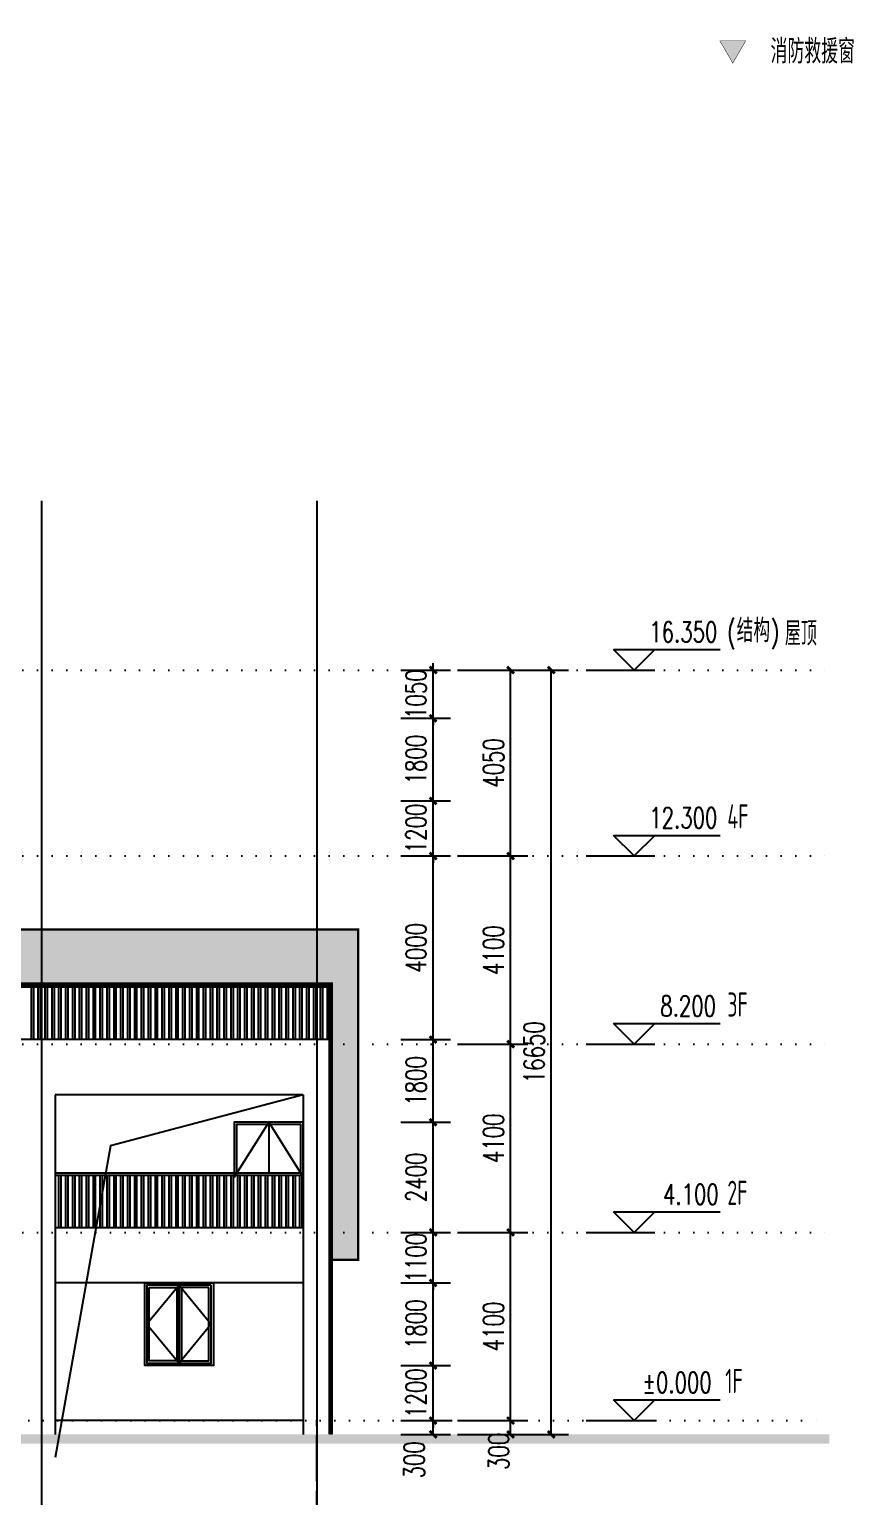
# Model space of a CAD drawing. Header units: millimetres. Extents: x -1048436 to -185795, y -983427 to 400387.
# Drawn here: x -689845 to -671891, y -630126 to -598161 of the extents above; entities that cross this region are included whole.
import ezdxf

# ---------------------------------------------------------------- set-up
doc = ezdxf.new("R2010")
doc.units = ezdxf.units.MM
doc.header["$LTSCALE"] = 500
for name, pattern in [('1#游泳馆轴网$0$DOTE', [2.42, 2, -0.2, 0.02, -0.2]), ('A-FP_05$0$pln_L5$0$Col_L4$0$PHANTOM', [63.5, 31.75, -6.35, 6.35, -6.35, 6.35, -6.35]), ('DOT', [6.35, 0, -6.35])]:
    doc.linetypes.add(name, pattern=pattern)
for name, color, linetype in [('1#游泳馆轴网$0$建-轴线', 1, '1#游泳馆轴网$0$DOTE'), ('DIM_ELEV', 3, 'Continuous'), ('PUB_DIM', 3, 'Continuous'), ('PUB_TEXT', 7, 'Continuous'), ('建-填充', 9, 'Continuous'), ('建-楼梯-扶手栏杆', 3, 'Continuous'), ('建-窗', 135, 'Continuous'), ('建-符号', 13, 'Continuous'), ('楼层虚线', 1, 'Continuous'), ('通-图框-文字', 4, 'Continuous')]:
    doc.layers.add(name, color=color, linetype=linetype)
doc.layers.add('建-非打-01', color=6, linetype='Continuous', plot=False)
doc.styles.add('_TCH_DIM', font='SIMPLEX', dxfattribs={"bigfont": 'GBCBIG'})
doc.styles.add('_TCH_DIM_T3', font='SIMPLEX', dxfattribs={"width": 0.705882, "bigfont": 'GBCBIG'})
doc.styles.add('ECADI', font='hzs.shx', dxfattribs={"width": 0.7, "bigfont": 'hztxt.shx'})
doc.styles.add('XD2008', font='xd-hzs.shx', dxfattribs={"width": 0.7, "bigfont": 'xd-hztxt.shx'})
doc.dimstyles.new('_TCH_ARCH&&150', dxfattribs={"dimtxt": 446.25, "dimasz": 150, "dimexe": 375, "dimexo": 450, "dimgap": 150, "dimtad": 1, "dimdec": 0, "dimzin": 0, "dimdsep": 46, "dimtxsty": '_TCH_DIM_T3', "dimblk": 'ARCHTICK', "dimcen": 0.09, "dimclrt": 7, "dimazin": 2, "dimtfac": 1, "dimtdec": 0, "dimtix": 1, "dimtmove": 2, "dimatfit": 3, "dimldrblk": 'ARCHTICK', "dimfxl": 1, "dimtolj": 1, "dimtzin": 0, "dimarcsym": 0})

# ---------------------------------------------------------------- blocks, each defined once
blk = doc.blocks.new('fdgdg')
at = {"layer": '建-窗', "linetype": 'Continuous'}
blk.add_line((74071, 7350), (74071, 5650), dxfattribs=at)
for points in [[(73321, 7400), (74821, 7400), (74821, 5600), (73321, 5600)], [(74071, 7350), (73371, 7350), (73371, 5650), (74071, 5650)], [(73421, 7300), (74021, 7300), (74021, 5700), (73421, 5700)], [(74771, 7350), (74071, 7350), (74071, 5650), (74771, 5650)], [(74721, 7300), (74121, 7300), (74121, 5700), (74721, 5700)]]:
    blk.add_lwpolyline(points, close=True, dxfattribs=at)
for points in [[(74071, 7350), (73371, 6500), (74071, 5650)], [(74071, 7350), (74771, 6500), (74071, 5650)]]:
    blk.add_lwpolyline(points, dxfattribs=at)
blk = doc.blocks.new('jiuyuanchuang')
at = {"layer": '建-符号'}
h = blk.add_hatch(color=8, dxfattribs=at)
h.dxf.hatch_style = 1
h.paths.add_polyline_path([(4207218, -3799772), (4207498, -3799288), (4206939, -3799288)])
at = {"layer": '建-符号', "color": 0, "const_width": 10}
blk.add_lwpolyline([(4207218, -3799772), (4207498, -3799288), (4206939, -3799288), (4207218, -3799772)], dxfattribs=at)
blk = doc.blocks.new('_ArchTick')
at = {"color": 0, "linetype": 'ByBlock', "const_width": 0.4}
blk.add_lwpolyline([(-0.5, -0.5), (0.5, 0.5)], dxfattribs=at)
blk = doc.blocks.new('*D1084')
at = {"layer": 'Defpoints', "color": 0, "transparency": 16777216}
for p in [(-682203, -628469), (-681050, -628469), (-682203, -628769)]:
    blk.add_point(p, dxfattribs=at)
at = {"layer": 'PUB_DIM', "color": 0, "lineweight": -2, "transparency": 16777216}
for p, q in [((-681753, -628469), (-680675, -628469)), ((-681050, -628769), (-681050, -628469)), ((-681753, -628769), (-680675, -628769))]:
    blk.add_line(p, q, dxfattribs=at)
at = {"layer": 'PUB_DIM', "color": 0, "lineweight": -2, "transparency": 16777216, "xscale": 150, "yscale": 150, "zscale": 150}
for p, rotation in [((-681050, -628469), 90), ((-681050, -628769), 270)]:
    blk.add_blockref('_ArchTick', p, dxfattribs=dict(at, rotation=rotation))
at = {"layer": 'PUB_DIM', "color": 7, "transparency": 16777216, "insert": (-681462, -629324), "char_height": 446.2, "attachment_point": 5, "rotation": 90, "style": '_TCH_DIM_T3'}
blk.add_mtext('\\A1;300', dxfattribs=at)
blk = doc.blocks.new('*D1085')
at = {"layer": 'Defpoints', "color": 0, "transparency": 16777216}
for p in [(-682203, -627269), (-681050, -627269), (-682203, -628469)]:
    blk.add_point(p, dxfattribs=at)
at = {"layer": 'PUB_DIM', "color": 0, "lineweight": -2, "transparency": 16777216}
for p, q in [((-681050, -627269), (-681050, -627119)), ((-681753, -627269), (-680675, -627269)), ((-681050, -628469), (-681050, -627269)), ((-681753, -628469), (-680675, -628469)), ((-681050, -628469), (-681050, -628619))]:
    blk.add_line(p, q, dxfattribs=at)
at = {"layer": 'PUB_DIM', "color": 0, "lineweight": -2, "transparency": 16777216, "xscale": 150, "yscale": 150, "zscale": 150}
for p, rotation in [((-681050, -627269), 270), ((-681050, -628469), 90)]:
    blk.add_blockref('_ArchTick', p, dxfattribs=dict(at, rotation=rotation))
at = {"layer": 'PUB_DIM', "color": 7, "transparency": 16777216, "insert": (-681423, -627869), "char_height": 446.2, "attachment_point": 5, "rotation": 90, "style": '_TCH_DIM_T3'}
blk.add_mtext('\\A1;1200', dxfattribs=at)
blk = doc.blocks.new('*D1086')
at = {"layer": 'Defpoints', "color": 0, "transparency": 16777216}
for p in [(-682203, -625469), (-681050, -625469), (-682203, -627269)]:
    blk.add_point(p, dxfattribs=at)
at = {"layer": 'PUB_DIM', "color": 0, "lineweight": -2, "transparency": 16777216}
for p, q in [((-681753, -625469), (-680675, -625469)), ((-681050, -627269), (-681050, -625469)), ((-681753, -627269), (-680675, -627269))]:
    blk.add_line(p, q, dxfattribs=at)
at = {"layer": 'PUB_DIM', "color": 0, "lineweight": -2, "transparency": 16777216, "xscale": 150, "yscale": 150, "zscale": 150}
for p, rotation in [((-681050, -625469), 90), ((-681050, -627269), 270)]:
    blk.add_blockref('_ArchTick', p, dxfattribs=dict(at, rotation=rotation))
at = {"layer": 'PUB_DIM', "color": 7, "transparency": 16777216, "insert": (-681423, -626369), "char_height": 446.2, "attachment_point": 5, "rotation": 90, "style": '_TCH_DIM_T3'}
blk.add_mtext('\\A1;1800', dxfattribs=at)
blk = doc.blocks.new('*D1087')
at = {"layer": 'Defpoints', "color": 0, "transparency": 16777216}
for p in [(-682203, -624369), (-681050, -624369), (-682203, -625469)]:
    blk.add_point(p, dxfattribs=at)
at = {"layer": 'PUB_DIM', "color": 0, "lineweight": -2, "transparency": 16777216}
for p, q in [((-681050, -624369), (-681050, -624219)), ((-681753, -624369), (-680675, -624369)), ((-681050, -625469), (-681050, -624369)), ((-681753, -625469), (-680675, -625469)), ((-681050, -625469), (-681050, -625619))]:
    blk.add_line(p, q, dxfattribs=at)
at = {"layer": 'PUB_DIM', "color": 0, "lineweight": -2, "transparency": 16777216, "xscale": 150, "yscale": 150, "zscale": 150}
for p, rotation in [((-681050, -624369), 270), ((-681050, -625469), 90)]:
    blk.add_blockref('_ArchTick', p, dxfattribs=dict(at, rotation=rotation))
at = {"layer": 'PUB_DIM', "color": 7, "transparency": 16777216, "insert": (-681423, -624919), "char_height": 446.2, "attachment_point": 5, "rotation": 90, "style": '_TCH_DIM_T3'}
blk.add_mtext('\\A1;1100', dxfattribs=at)
blk = doc.blocks.new('*D1088')
at = {"layer": 'Defpoints', "color": 0, "transparency": 16777216}
for p in [(-682203, -621969), (-681050, -621969), (-682203, -624369)]:
    blk.add_point(p, dxfattribs=at)
at = {"layer": 'PUB_DIM', "color": 0, "lineweight": -2, "transparency": 16777216}
for p, q in [((-681753, -621969), (-680675, -621969)), ((-681050, -624369), (-681050, -621969)), ((-681753, -624369), (-680675, -624369))]:
    blk.add_line(p, q, dxfattribs=at)
at = {"layer": 'PUB_DIM', "color": 0, "lineweight": -2, "transparency": 16777216, "xscale": 150, "yscale": 150, "zscale": 150}
for p, rotation in [((-681050, -621969), 90), ((-681050, -624369), 270)]:
    blk.add_blockref('_ArchTick', p, dxfattribs=dict(at, rotation=rotation))
at = {"layer": 'PUB_DIM', "color": 7, "transparency": 16777216, "insert": (-681423, -623169), "char_height": 446.2, "attachment_point": 5, "rotation": 90, "style": '_TCH_DIM_T3'}
blk.add_mtext('\\A1;2400', dxfattribs=at)
blk = doc.blocks.new('*D1089')
at = {"layer": 'Defpoints', "color": 0, "transparency": 16777216}
for p in [(-682203, -620169), (-681050, -620169), (-682203, -621969)]:
    blk.add_point(p, dxfattribs=at)
at = {"layer": 'PUB_DIM', "color": 0, "lineweight": -2, "transparency": 16777216}
for p, q in [((-681753, -620169), (-680675, -620169)), ((-681050, -621969), (-681050, -620169)), ((-681753, -621969), (-680675, -621969))]:
    blk.add_line(p, q, dxfattribs=at)
at = {"layer": 'PUB_DIM', "color": 0, "lineweight": -2, "transparency": 16777216, "xscale": 150, "yscale": 150, "zscale": 150}
for p, rotation in [((-681050, -620169), 90), ((-681050, -621969), 270)]:
    blk.add_blockref('_ArchTick', p, dxfattribs=dict(at, rotation=rotation))
at = {"layer": 'PUB_DIM', "color": 7, "transparency": 16777216, "insert": (-681423, -621069), "char_height": 446.2, "attachment_point": 5, "rotation": 90, "style": '_TCH_DIM_T3'}
blk.add_mtext('\\A1;1800', dxfattribs=at)
blk = doc.blocks.new('*D1090')
at = {"layer": 'Defpoints', "color": 0, "transparency": 16777216}
for p in [(-682203, -616169), (-681050, -616169), (-682203, -620169)]:
    blk.add_point(p, dxfattribs=at)
at = {"layer": 'PUB_DIM', "color": 0, "lineweight": -2, "transparency": 16777216}
for p, q in [((-681753, -616169), (-680675, -616169)), ((-681050, -620169), (-681050, -616169)), ((-681753, -620169), (-680675, -620169))]:
    blk.add_line(p, q, dxfattribs=at)
at = {"layer": 'PUB_DIM', "color": 0, "lineweight": -2, "transparency": 16777216, "xscale": 150, "yscale": 150, "zscale": 150}
for p, rotation in [((-681050, -616169), 90), ((-681050, -620169), 270)]:
    blk.add_blockref('_ArchTick', p, dxfattribs=dict(at, rotation=rotation))
at = {"layer": 'PUB_DIM', "color": 7, "transparency": 16777216, "insert": (-681423, -618169), "char_height": 446.2, "attachment_point": 5, "rotation": 90, "style": '_TCH_DIM_T3'}
blk.add_mtext('\\A1;4000', dxfattribs=at)
blk = doc.blocks.new('*D1091')
at = {"layer": 'Defpoints', "color": 0, "transparency": 16777216}
for p in [(-682203, -614969), (-681050, -614969), (-682203, -616169)]:
    blk.add_point(p, dxfattribs=at)
at = {"layer": 'PUB_DIM', "color": 0, "lineweight": -2, "transparency": 16777216}
for p, q in [((-681753, -614969), (-680675, -614969)), ((-681050, -614969), (-681050, -614819)), ((-681050, -616169), (-681050, -614969)), ((-681753, -616169), (-680675, -616169)), ((-681050, -616169), (-681050, -616319))]:
    blk.add_line(p, q, dxfattribs=at)
at = {"layer": 'PUB_DIM', "color": 0, "lineweight": -2, "transparency": 16777216, "xscale": 150, "yscale": 150, "zscale": 150}
for p, rotation in [((-681050, -614969), 270), ((-681050, -616169), 90)]:
    blk.add_blockref('_ArchTick', p, dxfattribs=dict(at, rotation=rotation))
at = {"layer": 'PUB_DIM', "color": 7, "transparency": 16777216, "insert": (-681423, -615569), "char_height": 446.2, "attachment_point": 5, "rotation": 90, "style": '_TCH_DIM_T3'}
blk.add_mtext('\\A1;1200', dxfattribs=at)
blk = doc.blocks.new('*D1092')
at = {"layer": 'Defpoints', "color": 0, "transparency": 16777216}
for p in [(-682203, -613169), (-681050, -613169), (-682203, -614969)]:
    blk.add_point(p, dxfattribs=at)
at = {"layer": 'PUB_DIM', "color": 0, "lineweight": -2, "transparency": 16777216}
for p, q in [((-681753, -613169), (-680675, -613169)), ((-681050, -614969), (-681050, -613169)), ((-681753, -614969), (-680675, -614969))]:
    blk.add_line(p, q, dxfattribs=at)
at = {"layer": 'PUB_DIM', "color": 0, "lineweight": -2, "transparency": 16777216, "xscale": 150, "yscale": 150, "zscale": 150}
for p, rotation in [((-681050, -613169), 90), ((-681050, -614969), 270)]:
    blk.add_blockref('_ArchTick', p, dxfattribs=dict(at, rotation=rotation))
at = {"layer": 'PUB_DIM', "color": 7, "transparency": 16777216, "insert": (-681423, -614069), "char_height": 446.2, "attachment_point": 5, "rotation": 90, "style": '_TCH_DIM_T3'}
blk.add_mtext('\\A1;1800', dxfattribs=at)
blk = doc.blocks.new('*D1093')
at = {"layer": 'Defpoints', "color": 0, "transparency": 16777216}
for p in [(-682203, -612119), (-681050, -612119), (-682203, -613169)]:
    blk.add_point(p, dxfattribs=at)
at = {"layer": 'PUB_DIM', "color": 0, "lineweight": -2, "transparency": 16777216}
for p, q in [((-681753, -612119), (-680675, -612119)), ((-681050, -612119), (-681050, -611969)), ((-681050, -613169), (-681050, -612119)), ((-681753, -613169), (-680675, -613169)), ((-681050, -613169), (-681050, -613319))]:
    blk.add_line(p, q, dxfattribs=at)
at = {"layer": 'PUB_DIM', "color": 0, "lineweight": -2, "transparency": 16777216, "xscale": 150, "yscale": 150, "zscale": 150}
for p, rotation in [((-681050, -612119), 270), ((-681050, -613169), 90)]:
    blk.add_blockref('_ArchTick', p, dxfattribs=dict(at, rotation=rotation))
at = {"layer": 'PUB_DIM', "color": 7, "transparency": 16777216, "insert": (-681423, -612644), "char_height": 446.2, "attachment_point": 5, "rotation": 90, "style": '_TCH_DIM_T3'}
blk.add_mtext('\\A1;1050', dxfattribs=at)
blk = doc.blocks.new('*D2828')
at = {"layer": 'Defpoints', "color": 0, "transparency": 16777216}
for p in [(-679438, -612119), (-678476, -612119), (-679438, -628769)]:
    blk.add_point(p, dxfattribs=at)
at = {"layer": 'PUB_DIM', "color": 0, "lineweight": -2, "transparency": 16777216}
for p, q in [((-678988, -612119), (-678101, -612119)), ((-678476, -628769), (-678476, -612119)), ((-678988, -628769), (-678101, -628769))]:
    blk.add_line(p, q, dxfattribs=at)
at = {"layer": 'PUB_DIM', "color": 0, "lineweight": -2, "transparency": 16777216, "xscale": 150, "yscale": 150, "zscale": 150}
for p, rotation in [((-678476, -612119), 90), ((-678476, -628769), 270)]:
    blk.add_blockref('_ArchTick', p, dxfattribs=dict(at, rotation=rotation))
at = {"layer": 'PUB_DIM', "color": 7, "transparency": 16777216, "insert": (-678849, -620444), "char_height": 446.2, "attachment_point": 5, "rotation": 90, "style": '_TCH_DIM_T3'}
blk.add_mtext('\\A1;16650', dxfattribs=at)
blk = doc.blocks.new('*D2836')
at = {"layer": 'Defpoints', "color": 0, "transparency": 16777216}
for p in [(-680966, -628469), (-679363, -628469), (-680966, -628769)]:
    blk.add_point(p, dxfattribs=at)
at = {"layer": 'PUB_DIM', "color": 0, "lineweight": -2, "transparency": 16777216}
for p, q in [((-680516, -628469), (-678988, -628469)), ((-679363, -628769), (-679363, -628469)), ((-680516, -628769), (-678988, -628769))]:
    blk.add_line(p, q, dxfattribs=at)
at = {"layer": 'PUB_DIM', "color": 0, "lineweight": -2, "transparency": 16777216, "xscale": 150, "yscale": 150, "zscale": 150}
for p, rotation in [((-679363, -628469), 90), ((-679363, -628769), 270)]:
    blk.add_blockref('_ArchTick', p, dxfattribs=dict(at, rotation=rotation))
at = {"layer": 'PUB_DIM', "color": 7, "transparency": 16777216, "insert": (-679623, -629139), "char_height": 446.2, "attachment_point": 5, "rotation": 90, "style": '_TCH_DIM_T3'}
blk.add_mtext('\\A1;300', dxfattribs=at)
blk = doc.blocks.new('*D2837')
at = {"layer": 'Defpoints', "color": 0, "transparency": 16777216}
for p in [(-680966, -624369), (-679363, -624369), (-680966, -628469)]:
    blk.add_point(p, dxfattribs=at)
at = {"layer": 'PUB_DIM', "color": 0, "lineweight": -2, "transparency": 16777216}
for p, q in [((-680516, -624369), (-678988, -624369)), ((-679363, -628469), (-679363, -624369)), ((-680516, -628469), (-678988, -628469))]:
    blk.add_line(p, q, dxfattribs=at)
at = {"layer": 'PUB_DIM', "color": 0, "lineweight": -2, "transparency": 16777216, "xscale": 150, "yscale": 150, "zscale": 150}
for p, rotation in [((-679363, -624369), 90), ((-679363, -628469), 270)]:
    blk.add_blockref('_ArchTick', p, dxfattribs=dict(at, rotation=rotation))
at = {"layer": 'PUB_DIM', "color": 7, "transparency": 16777216, "insert": (-679736, -626419), "char_height": 446.2, "attachment_point": 5, "rotation": 90, "style": '_TCH_DIM_T3'}
blk.add_mtext('\\A1;4100', dxfattribs=at)
blk = doc.blocks.new('*D2838')
at = {"layer": 'Defpoints', "color": 0, "transparency": 16777216}
for p in [(-680966, -620269), (-679363, -620269), (-680966, -624369)]:
    blk.add_point(p, dxfattribs=at)
at = {"layer": 'PUB_DIM', "color": 0, "lineweight": -2, "transparency": 16777216}
for p, q in [((-680516, -620269), (-678988, -620269)), ((-679363, -624369), (-679363, -620269)), ((-680516, -624369), (-678988, -624369))]:
    blk.add_line(p, q, dxfattribs=at)
at = {"layer": 'PUB_DIM', "color": 0, "lineweight": -2, "transparency": 16777216, "xscale": 150, "yscale": 150, "zscale": 150}
for p, rotation in [((-679363, -620269), 90), ((-679363, -624369), 270)]:
    blk.add_blockref('_ArchTick', p, dxfattribs=dict(at, rotation=rotation))
at = {"layer": 'PUB_DIM', "color": 7, "transparency": 16777216, "insert": (-679736, -622319), "char_height": 446.2, "attachment_point": 5, "rotation": 90, "style": '_TCH_DIM_T3'}
blk.add_mtext('\\A1;4100', dxfattribs=at)
blk = doc.blocks.new('*D2839')
at = {"layer": 'Defpoints', "color": 0, "transparency": 16777216}
for p in [(-680966, -616169), (-679363, -616169), (-680966, -620269)]:
    blk.add_point(p, dxfattribs=at)
at = {"layer": 'PUB_DIM', "color": 0, "lineweight": -2, "transparency": 16777216}
for p, q in [((-680516, -616169), (-678988, -616169)), ((-679363, -620269), (-679363, -616169)), ((-680516, -620269), (-678988, -620269))]:
    blk.add_line(p, q, dxfattribs=at)
at = {"layer": 'PUB_DIM', "color": 0, "lineweight": -2, "transparency": 16777216, "xscale": 150, "yscale": 150, "zscale": 150}
for p, rotation in [((-679363, -616169), 90), ((-679363, -620269), 270)]:
    blk.add_blockref('_ArchTick', p, dxfattribs=dict(at, rotation=rotation))
at = {"layer": 'PUB_DIM', "color": 7, "transparency": 16777216, "insert": (-679736, -618219), "char_height": 446.2, "attachment_point": 5, "rotation": 90, "style": '_TCH_DIM_T3'}
blk.add_mtext('\\A1;4100', dxfattribs=at)
blk = doc.blocks.new('*D2840')
at = {"layer": 'Defpoints', "color": 0, "transparency": 16777216}
for p in [(-680966, -612119), (-679363, -612119), (-680966, -616169)]:
    blk.add_point(p, dxfattribs=at)
at = {"layer": 'PUB_DIM', "color": 0, "lineweight": -2, "transparency": 16777216}
for p, q in [((-680516, -612119), (-678988, -612119)), ((-679363, -616169), (-679363, -612119)), ((-680516, -616169), (-678988, -616169))]:
    blk.add_line(p, q, dxfattribs=at)
at = {"layer": 'PUB_DIM', "color": 0, "lineweight": -2, "transparency": 16777216, "xscale": 150, "yscale": 150, "zscale": 150}
for p, rotation in [((-679363, -612119), 90), ((-679363, -616169), 270)]:
    blk.add_blockref('_ArchTick', p, dxfattribs=dict(at, rotation=rotation))
at = {"layer": 'PUB_DIM', "color": 7, "transparency": 16777216, "insert": (-679736, -614144), "char_height": 446.2, "attachment_point": 5, "rotation": 90, "style": '_TCH_DIM_T3'}
blk.add_mtext('\\A1;4050', dxfattribs=at)

msp = doc.modelspace()

# ---------------------------------------------------------------- hatches: boundary and pattern name
at = {"layer": '建-填充', "linetype": 'A-FP_05$0$pln_L5$0$Col_L4$0$PHANTOM'}
h = msp.add_hatch(dxfattribs=at)
h.set_pattern_fill('木纹01', color=256, scale=200)
h.set_pattern_definition([(0, (640, 0), (800, 800), [40, -760]), (0, (80, 80), (800, 800), [80, -720]), (0, (600, 120), (800, 800), [40, -760]), (0, (120, 200), (800, 800), [40, -760]), (0, (600, 240), (800, 800), [40, -760]), (0, (160, 280), (800, 800), [40, -760]), (0, (600, 320), (800, 800), [40, -760]), (0, (160, 400), (800, 800), [40, -440, 40, -280]), (0, (160, 480), (800, 800), [80, -400, 40, -280]), (0, (120, 600), (800, 800), [40, -120, 40, -320, 40, -240]), (0, (80, 680), (800, 800), [40, -160, 80, -520]), (0, (600, 720), (800, 800), [40, -760]), (0, (80, 760), (800, 800), [40, -200, 40, -520]), (45, (0, 0), (9e-14, 800), [113.1368, -1018.23405]), (45, (680, 0), (9e-14, 800), [226.27416, -905.0967]), (45, (680, 400), (9e-14, 800), [56.568, -1074.80285]), (45, (0, 480), (9e-14, 800), [169.7056, -961.66525]), (45, (680, 480), (9e-14, 800), [282.8427, -848.5281]), (45, (680, 600), (9e-14, 800), [169.7056, -961.66525]), (315, (520, 680), (800, -2e-13), [56.568, -1074.80285]), (315, (240, 40), (800, -2e-13), [113.1368, -1018.23405]), (315, (280, 360), (800, -2e-13), [113.1368, -1018.23405]), (315, (520, 200), (800, -2e-13), [113.1368, -1018.23405]), (315, (480, 520), (800, -2e-13), [113.1368, -1018.23405]), (315, (520, 600), (800, -2e-13), [169.7056, -961.66525]), (315, (320, 120), (800, -2e-13), [169.7056, -961.66525]), (315, (440, 160), (800, -2e-13), [169.7056, -961.66525]), (315, (320, 440), (800, -2e-13), [169.7056, -961.66525]), (315, (400, 480), (800, -2e-13), [169.7056, -961.66525]), (26.56505, (40, 160), (800, 3e-07), [89.4427, -1699.41166]), (26.56505, (640, 120), (800, 3e-07), [357.7709, -1431.0835]), (26.56505, (640, 240), (800, 3e-07), [357.7709, -1431.0835]), (26.56505, (640, 320), (800, 3e-07), [357.7712, -536, 178.888, -716.19518]), (26.56505, (720, 440), (800, 3e-07), [89.4427, -1699.41166]), (26.56505, (0, 720), (800, 3e-07), [89.4427, -1699.41166]), (26.56505, (640, 720), (800, 3e-07), [178.88544, -1609.96894]), (333.43495, (440, 0), (800, -3e-07), [178.88544, -1609.96894]), (333.43495, (160, 200), (800, -3e-07), [178.88544, -1609.96894]), (333.43495, (160, 80), (800, -3e-07), [89.4427, -1699.40894]), (333.43495, (200, 280), (800, -3e-07), [268.32816, -1520.5262]), (333.43495, (360, 280), (800, -3e-07), [178.88544, -1609.96894]), (333.43495, (440, 320), (800, -3e-07), [178.88544, -1609.96894]), (333.43495, (200, 400), (800, -3e-07), [89.4427, -1699.40894]), (333.43495, (240, 480), (800, -3e-07), [89.4427, -1699.40894]), (333.43495, (560, 640), (800, -3e-07), [89.4427, -1699.40894]), (333.43495, (520, 360), (800, -3e-07), [89.4427, -1699.40894]), (333.43495, (160, 600), (800, -3e-07), [268.32816, -1520.5262]), (333.43495, (120, 680), (800, -3e-07), [178.88544, -1609.96894]), (333.43495, (560, 440), (800, -3e-07), [89.44, -804.96, 89.44, -805.01438]), (333.43495, (320, 600), (800, -3e-07), [178.88544, -1609.96894]), (333.43495, (360, 680), (800, -3e-07), [178.88544, -1609.96894]), (333.43495, (120, 760), (800, -3e-07), [178.88544, -1609.96894]), (333.43495, (360, 760), (800, -3e-07), [178.88544, -1609.96894])])
h.paths.add_polyline_path([(-682682.7, -624969.1), (-683282.7, -624969.1), (-683282.7, -618969.1), (-697382.7, -618969.1), (-697382.6, -617769.1), (-682682.7, -617769.1)])

# ---------------------------------------------------------------- linework, layer by layer
for p, q in [((-697382.7, -617769.1), (-683282.7, -617769.1)), ((-683282.7, -620169.1), (-697382.7, -620169.1)), ((-683282.7, -620169.1), (-683282.7, -628769.1)), ((-689282.8, -621369.1), (-689282.7, -628769.1)), ((-683882, -621369.1), (-689282.8, -621369.1)), ((-683881.9, -621369.1), (-683881.9, -628769.1)), ((-683881.9, -624269.1), (-689282.7, -624269.1)), ((-683881.9, -625469.1), (-689282.8, -625469.1)), ((-683881.9, -628469.1), (-689282.7, -628469.1))]:
    msp.add_line(p, q)
for points, const_width in [([(-750941.6, -614969.1), (-750941.6, -610769.1), (-701882.6, -610769.1), (-701882.6, -609119.1), (-697382.6, -609119.1), (-697382.6, -617769.1), (-683282.7, -617769.1)], 50), ([(-750941.6, -628769.1), (-750941.6, -614969.1), (-746103, -614969.1), (-746103, -610769.1), (-732032.7, -610769.1), (-732032.7, -614869.1), (-726481.9, -614869.1), (-726481.9, -610769.1), (-713582.7, -610769.1), (-713582.7, -614869.1), (-708031.9, -614869.1), (-708031.9, -610769.1), (-697382.7, -610769.1), (-697382.7, -618969.1), (-683282.7, -618969.1), (-683282.7, -628769.1)], 100), ([(-683282.7, -624969.1), (-682682.7, -624969.1), (-682682.7, -617769.1), (-683282.7, -617769.1)], 50), ([(-683282.7, -618969.1), (-683282.7, -628769.1)], 50), ([(-761637.1, -628869.1), (-672418.1, -628869.1)], 200)]:
    msp.add_lwpolyline(points, dxfattribs=dict(const_width=const_width))
msp.add_lwpolyline([(-682682.7, -624969.1), (-683282.7, -624969.1), (-683282.7, -618969.1), (-697382.7, -618969.1), (-697382.6, -617769.1), (-682682.7, -617769.1), (-682682.7, -624969.1)], close=True)
msp.add_lwpolyline([(-683881.9, -621369.1), (-688079.3, -622479.8), (-689282.7, -629269.1)])
at = {"layer": '1#游泳馆轴网$0$建-轴线'}
msp.add_lwpolyline([(-683582.3, -631001.3), (-683582.3, -628450.8)], dxfattribs=at)
at = {"layer": 'DIM_ELEV'}
for p, q in [((-676667.9, -612119.1), (-677117.9, -611669.1)), ((-677117.9, -611669.1), (-674798.9, -611669.1)), ((-676667.9, -612119.1), (-676217.9, -611669.1)), ((-677717.9, -612119.1), (-676217.9, -612119.1)), ((-676667.9, -616169.1), (-677117.9, -615719.1)), ((-677117.9, -615719.1), (-674798.9, -615719.1)), ((-676667.9, -616169.1), (-676217.9, -615719.1)), ((-677717.9, -616169.1), (-676217.9, -616169.1)), ((-676667.9, -620269.1), (-677117.9, -619819.1)), ((-677117.9, -619819.1), (-674798.9, -619819.1)), ((-676667.9, -620269.1), (-676217.9, -619819.1)), ((-677717.9, -620269.1), (-676217.9, -620269.1)), ((-676667.9, -624369.1), (-677117.9, -623919.1)), ((-677117.9, -623919.1), (-674798.9, -623919.1)), ((-676667.9, -624369.1), (-676217.9, -623919.1)), ((-677717.9, -624369.1), (-676217.9, -624369.1)), ((-676667.9, -628469.1), (-677117.9, -628019.1)), ((-677117.9, -628019.1), (-674798.9, -628019.1)), ((-676667.9, -628469.1), (-676217.9, -628019.1)), ((-677717.9, -628469.1), (-676217.9, -628469.1))]:
    msp.add_line(p, q, dxfattribs=at)
at = {"layer": '建-楼梯-扶手栏杆'}
for p, q in [((-697382.7, -618969.1), (-683282.7, -618969.1)), ((-697382.7, -619019.1), (-683282.7, -619019.1)), ((-689807.7, -619019.1), (-689807.7, -620169.1)), ((-689757.7, -619019.1), (-689757.7, -620169.1)), ((-689657.7, -619019.1), (-689657.7, -620169.1)), ((-689607.7, -619019.1), (-689607.7, -620169.1)), ((-689507.7, -619019.1), (-689507.7, -620169.1)), ((-689457.7, -619019.1), (-689457.7, -620169.1)), ((-689357.7, -619019.1), (-689357.7, -620169.1)), ((-689307.7, -619019.1), (-689307.7, -620169.1)), ((-689207.7, -619019.1), (-689207.7, -620169.1)), ((-689157.7, -619019.1), (-689157.7, -620169.1)), ((-689057.7, -619019.1), (-689057.7, -620169.1)), ((-689007.7, -619019.1), (-689007.7, -620169.1)), ((-688907.7, -619019.1), (-688907.7, -620169.1)), ((-688857.7, -619019.1), (-688857.7, -620169.1)), ((-688757.7, -619019.1), (-688757.7, -620169.1)), ((-688707.7, -619019.1), (-688707.7, -620169.1)), ((-688607.7, -619019.1), (-688607.7, -620169.1)), ((-688557.7, -619019.1), (-688557.7, -620169.1)), ((-688457.7, -619019.1), (-688457.7, -620169.1)), ((-688407.7, -619019.1), (-688407.7, -620169.1)), ((-688307.7, -619019.1), (-688307.7, -620169.1)), ((-688257.7, -619019.1), (-688257.7, -620169.1)), ((-688157.7, -619019.1), (-688157.7, -620169.1)), ((-688107.7, -619019.1), (-688107.7, -620169.1)), ((-688007.7, -619019.1), (-688007.7, -620169.1)), ((-687957.7, -619019.1), (-687957.7, -620169.1)), ((-687857.7, -619019.1), (-687857.7, -620169.1)), ((-687807.7, -619019.1), (-687807.7, -620169.1)), ((-687707.7, -619019.1), (-687707.7, -620169.1)), ((-687657.7, -619019.1), (-687657.7, -620169.1)), ((-687557.7, -619019.1), (-687557.7, -620169.1)), ((-687507.7, -619019.1), (-687507.7, -620169.1)), ((-687407.7, -619019.1), (-687407.7, -620169.1)), ((-687357.7, -619019.1), (-687357.7, -620169.1)), ((-687257.7, -619019.1), (-687257.7, -620169.1)), ((-687207.7, -619019.1), (-687207.7, -620169.1)), ((-687107.7, -619019.1), (-687107.7, -620169.1)), ((-687057.7, -619019.1), (-687057.7, -620169.1)), ((-686957.7, -619019.1), (-686957.7, -620169.1)), ((-686907.7, -619019.1), (-686907.7, -620169.1)), ((-686807.7, -619019.1), (-686807.7, -620169.1)), ((-686757.7, -619019.1), (-686757.7, -620169.1)), ((-686657.7, -619019.1), (-686657.7, -620169.1)), ((-686607.7, -619019.1), (-686607.7, -620169.1)), ((-686507.7, -619019.1), (-686507.7, -620169.1)), ((-686457.7, -619019.1), (-686457.7, -620169.1)), ((-686357.7, -619019.1), (-686357.7, -620169.1)), ((-686307.7, -619019.1), (-686307.7, -620169.1)), ((-686207.7, -619019.1), (-686207.7, -620169.1)), ((-686157.7, -619019.1), (-686157.7, -620169.1)), ((-686057.7, -619019.1), (-686057.7, -620169.1)), ((-686007.7, -619019.1), (-686007.7, -620169.1)), ((-685907.7, -619019.1), (-685907.7, -620169.1)), ((-685857.7, -619019.1), (-685857.7, -620169.1)), ((-685757.7, -619019.1), (-685757.7, -620169.1)), ((-685707.7, -619019.1), (-685707.7, -620169.1)), ((-685607.7, -619019.1), (-685607.7, -620169.1)), ((-685557.7, -619019.1), (-685557.7, -620169.1)), ((-685457.7, -619019.1), (-685457.7, -620169.1)), ((-685407.7, -619019.1), (-685407.7, -620169.1)), ((-685307.7, -619019.1), (-685307.7, -620169.1)), ((-685257.7, -619019.1), (-685257.7, -620169.1)), ((-685157.7, -619019.1), (-685157.7, -620169.1)), ((-685107.7, -619019.1), (-685107.7, -620169.1)), ((-685007.7, -619019.1), (-685007.7, -620169.1)), ((-684957.7, -619019.1), (-684957.7, -620169.1)), ((-684857.7, -619019.1), (-684857.7, -620169.1)), ((-684807.7, -619019.1), (-684807.7, -620169.1)), ((-684707.7, -619019.1), (-684707.7, -620169.1)), ((-684657.7, -619019.1), (-684657.7, -620169.1)), ((-684557.7, -619019.1), (-684557.7, -620169.1)), ((-684507.7, -619019.1), (-684507.7, -620169.1)), ((-684407.7, -619019.1), (-684407.7, -620169.1)), ((-684357.7, -619019.1), (-684357.7, -620169.1)), ((-684257.7, -619019.1), (-684257.7, -620169.1)), ((-684207.7, -619019.1), (-684207.7, -620169.1)), ((-684107.7, -619019.1), (-684107.7, -620169.1)), ((-684057.7, -619019.1), (-684057.7, -620169.1)), ((-683957.7, -619019.1), (-683957.7, -620169.1)), ((-683907.7, -619019.1), (-683907.7, -620169.1)), ((-683807.7, -619019.1), (-683807.7, -620169.1)), ((-683757.7, -619019.1), (-683757.7, -620169.1)), ((-683657.7, -619019.1), (-683657.7, -620169.1)), ((-683607.7, -619019.1), (-683607.7, -620169.1)), ((-683507.7, -619019.1), (-683507.7, -620169.1)), ((-683457.7, -619019.1), (-683457.7, -620169.1)), ((-683357.7, -619019.1), (-683357.7, -620169.1)), ((-683307.7, -619019.1), (-683307.7, -620169.1)), ((-683282.7, -619019.1), (-683282.7, -618969.1)), ((-689282.7, -623069.1), (-683881.9, -623069.1)), ((-689282.7, -623119.1), (-683881.9, -623119.1)), ((-689207.7, -623119.1), (-689207.7, -624269.1)), ((-689157.7, -623119.1), (-689157.7, -624269.1)), ((-689057.7, -623119.1), (-689057.7, -624269.1)), ((-689007.7, -623119.1), (-689007.7, -624269.1)), ((-688907.7, -623119.1), (-688907.7, -624269.1)), ((-688857.7, -623119.1), (-688857.7, -624269.1)), ((-688757.7, -623119.1), (-688757.7, -624269.1)), ((-688707.7, -623119.1), (-688707.7, -624269.1)), ((-688607.7, -623119.1), (-688607.7, -624269.1)), ((-688557.7, -623119.1), (-688557.7, -624269.1)), ((-688457.7, -623119.1), (-688457.7, -624269.1)), ((-688407.7, -623119.1), (-688407.7, -624269.1)), ((-688307.7, -623119.1), (-688307.7, -624269.1)), ((-688257.7, -623119.1), (-688257.7, -624269.1)), ((-688157.7, -623119.1), (-688157.7, -624269.1)), ((-688107.7, -623119.1), (-688107.7, -624269.1)), ((-688007.7, -623119.1), (-688007.7, -624269.1)), ((-687957.7, -623119.1), (-687957.7, -624269.1)), ((-687857.7, -623119.1), (-687857.7, -624269.1)), ((-687807.7, -623119.1), (-687807.7, -624269.1)), ((-687707.7, -623119.1), (-687707.7, -624269.1)), ((-687657.7, -623119.1), (-687657.7, -624269.1)), ((-687557.7, -623119.1), (-687557.7, -624269.1)), ((-687507.7, -623119.1), (-687507.7, -624269.1)), ((-687407.7, -623119.1), (-687407.7, -624269.1)), ((-687357.7, -623119.1), (-687357.7, -624269.1)), ((-687257.7, -623119.1), (-687257.7, -624269.1)), ((-687207.7, -623119.1), (-687207.7, -624269.1)), ((-687107.7, -623119.1), (-687107.7, -624269.1)), ((-687057.7, -623119.1), (-687057.7, -624269.1)), ((-686957.7, -623119.1), (-686957.7, -624269.1)), ((-686907.7, -623119.1), (-686907.7, -624269.1)), ((-686807.7, -623119.1), (-686807.7, -624269.1)), ((-686757.7, -623119.1), (-686757.7, -624269.1)), ((-686657.7, -623119.1), (-686657.7, -624269.1)), ((-686607.7, -623119.1), (-686607.7, -624269.1)), ((-686507.7, -623119.1), (-686507.7, -624269.1)), ((-686457.7, -623119.1), (-686457.7, -624269.1)), ((-686357.7, -623119.1), (-686357.7, -624269.1)), ((-686307.7, -623119.1), (-686307.7, -624269.1)), ((-686207.7, -623119.1), (-686207.7, -624269.1)), ((-686157.7, -623119.1), (-686157.7, -624269.1)), ((-686057.7, -623119.1), (-686057.7, -624269.1)), ((-686007.7, -623119.1), (-686007.7, -624269.1)), ((-685907.7, -623119.1), (-685907.7, -624269.1)), ((-685857.7, -623119.1), (-685857.7, -624269.1)), ((-685757.7, -623119.1), (-685757.7, -624269.1)), ((-685707.7, -623119.1), (-685707.7, -624269.1)), ((-685607.7, -623119.1), (-685607.7, -624269.1)), ((-685557.7, -623119.1), (-685557.7, -624269.1)), ((-685457.7, -623119.1), (-685457.7, -624269.1)), ((-685407.7, -623119.1), (-685407.7, -624269.1)), ((-685307.7, -623119.1), (-685307.7, -624269.1)), ((-685257.7, -623119.1), (-685257.7, -624269.1)), ((-685157.7, -623119.1), (-685157.7, -624269.1)), ((-685107.7, -623119.1), (-685107.7, -624269.1)), ((-685007.7, -623119.1), (-685007.7, -624269.1)), ((-684957.7, -623119.1), (-684957.7, -624269.1)), ((-684857.7, -623119.1), (-684857.7, -624269.1)), ((-684807.7, -623119.1), (-684807.7, -624269.1)), ((-684707.7, -623119.1), (-684707.7, -624269.1)), ((-684657.7, -623119.1), (-684657.7, -624269.1)), ((-684557.7, -623119.1), (-684557.7, -624269.1)), ((-684507.7, -623119.1), (-684507.7, -624269.1)), ((-684407.7, -623119.1), (-684407.7, -624269.1)), ((-684357.7, -623119.1), (-684357.7, -624269.1)), ((-684257.7, -623119.1), (-684257.7, -624269.1)), ((-684207.7, -623119.1), (-684207.7, -624269.1)), ((-684107.7, -623119.1), (-684107.7, -624269.1)), ((-684057.7, -623119.1), (-684057.7, -624269.1)), ((-683957.7, -623119.1), (-683957.7, -624269.1)), ((-683907.7, -623119.1), (-683907.7, -624269.1))]:
    msp.add_line(p, q, dxfattribs=at)
at = {"layer": '建-窗', "linetype": 'Continuous'}
for p, q in [((-685381.9, -621969.1), (-685381.9, -623069.1)), ((-683881.9, -621969.1), (-685381.9, -621969.1)), ((-684631.9, -621969.1), (-684631.9, -623069.1))]:
    msp.add_line(p, q, dxfattribs=at)
for points in [[(-684631.9, -621969.1), (-685381.9, -623169.1), (-685329.7, -623069.1)], [(-683881.9, -623069.1), (-683881.9, -621969.1), (-685381.9, -621969.1), (-685381.9, -623119.1)], [(-683931.9, -623069.1), (-683931.9, -622019.1), (-685331.9, -622019.1), (-685331.9, -623119.1)], [(-684631.9, -621969.1), (-683881.9, -623169.1), (-683934, -623069.1)]]:
    msp.add_lwpolyline(points, dxfattribs=at)
at = {"layer": '建-非打-01'}
for p, q in [((-689582.3, -608432.2), (-689582.3, -632848.6)), ((-683582.3, -608432.2), (-683582.3, -632848.6))]:
    msp.add_line(p, q, dxfattribs=at)
at = {"layer": '楼层虚线', "linetype": 'DOT', "ltscale": 0.1}
for p, q in [((-760490.9, -612119.1), (-672418.1, -612119.1)), ((-760490.9, -616169.1), (-672418.1, -616169.1)), ((-760490.9, -620269.1), (-672418.1, -620269.1)), ((-760490.9, -624369.1), (-672418.1, -624369.1)), ((-761637.1, -628469.1), (-672418.1, -628469.1))]:
    msp.add_line(p, q, dxfattribs=at)

# ---------------------------------------------------------------- block references
at = {"xscale": -1, "rotation": 239.9999999999741}
msp.add_blockref('jiuyuanchuang', (512287.3, -6141857.1), dxfattribs=at)
msp.add_blockref('fdgdg', (-760653.7, -632869.1))

# ---------------------------------------------------------------- texts
at = {"layer": 'PUB_TEXT'}
for s, height, style, width, p in [('16.350', 446.25, '_TCH_DIM', 0.705882, (-676343.9, -611511.6)), ('(', 446.2, '_TCH_DIM', 0.705882, (-674648.9, -611511.6)), (')', 446.2, '_TCH_DIM', 0.705882, (-673701.7, -611511.6)), ('屋顶', 525, 'XD2008', 0.7, (-673389.1, -611583.8)), ('12.300', 446.25, '_TCH_DIM', 0.705882, (-676343.9, -615561.6)), ('4F', 525, 'XD2008', 0.7, (-674641.2, -615568.4)), ('3F', 525, 'XD2008', 0.7, (-674641.2, -619668.4)), ('8.200', 446.25, '_TCH_DIM', 0.705882, (-676103.9, -619661.6)), ('2F', 525, 'XD2008', 0.7, (-674641.2, -623768.4)), ('4.100', 446.25, '_TCH_DIM', 0.705882, (-676043.9, -623761.6)), ('%%P0.000', 446.25, '_TCH_DIM', 0.705882, (-676493.9, -627861.6)), ('1F', 525, 'XD2008', 0.7, (-674687.5, -627868.4))]:
    msp.add_text(s, height=height, dxfattribs=dict(at, style=style, width=width)).set_placement(p)
at = {"layer": 'PUB_TEXT', "style": '_TCH_DIM'}
msp.add_text('结构', height=506.38, dxfattribs=at).set_placement((-674438.9, -611511.6))
at = {"layer": '通-图框-文字', "style": 'ECADI', "width": 0.7}
msp.add_text('消防救援窗', height=525, dxfattribs=at).set_placement((-673700.1, -598903.4))

# ---------------------------------------------------------------- dimensions: what is measured, and where the dimension line sits
at = {"layer": 'PUB_DIM'}
for p1, p2, distance, picture, middle in [((-682203.1, -613169.1), (-682203.1, -612119.1), -1153.2, '*D1093', (-681423, -612644.1)), ((-680966.3, -616169.1), (-680966.3, -612119.1), -1603.2, '*D2840', (-679736.3, -614144.1)), ((-679438.1, -628769.1), (-679438.1, -612119.1), -962, '*D2828', (-678849.2, -620444.1)), ((-682203.1, -614969.1), (-682203.1, -613169.1), -1153.2, '*D1092', (-681423, -614069.1)), ((-682203.1, -616169.1), (-682203.1, -614969.1), -1153.2, '*D1091', (-681423, -615569.1)), ((-682203.1, -620169.1), (-682203.1, -616169.1), -1153.2, '*D1090', (-681423, -618169.1)), ((-680966.3, -620269.1), (-680966.3, -616169.1), -1603.2, '*D2839', (-679736.3, -618219.1)), ((-682203.1, -621969.1), (-682203.1, -620169.1), -1153.2, '*D1089', (-681423, -621069.1)), ((-680966.3, -624369.1), (-680966.3, -620269.1), -1603.2, '*D2838', (-679736.3, -622319.1)), ((-682203.1, -624369.1), (-682203.1, -621969.1), -1153.2, '*D1088', (-681423, -623169.1)), ((-682203.1, -625469.1), (-682203.1, -624369.1), -1153.2, '*D1087', (-681423, -624919.1)), ((-680966.3, -628469.1), (-680966.3, -624369.1), -1603.2, '*D2837', (-679736.3, -626419.1)), ((-682203.1, -627269.1), (-682203.1, -625469.1), -1153.2, '*D1086', (-681423, -626369.1)), ((-682203.1, -628469.1), (-682203.1, -627269.1), -1153.2, '*D1085', (-681423, -627869.1))]:
    dim = msp.add_aligned_dim(p1=p1, p2=p2, distance=distance, dimstyle='_TCH_ARCH&&150', dxfattribs=at)
    dim.commit()
    dim.dimension.update_dxf_attribs({"geometry": picture, "text_midpoint": middle})
for base, p1, p2, picture, middle in [((-681049.9, -628469.1), (-682203.1, -628769.1), (-682203.1, -628469.1), '*D1084', (-681462.4, -629324.1)), ((-679363.1, -628469.1), (-680966.3, -628769.1), (-680966.3, -628469.1), '*D2836', (-679622.5, -629139.1))]:
    dim = msp.add_linear_dim(base=base, p1=p1, p2=p2, angle=90, dimstyle='_TCH_ARCH&&150', dxfattribs=at)
    dim.commit()
    dim.dimension.update_dxf_attribs({"geometry": picture, "text_midpoint": middle, "dimtype": 129})

doc.saveas('drawing.dxf')
